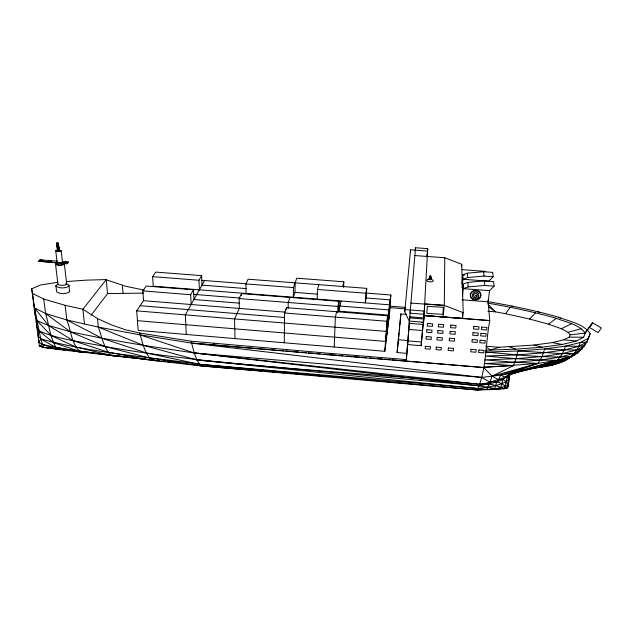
<?xml version="1.0" encoding="UTF-8"?>
<svg xmlns="http://www.w3.org/2000/svg" width="633" height="633" viewBox="0 0 633 633"><rect width="100%" height="100%" fill="white"/><g stroke="black" fill="none" stroke-linecap="round" stroke-linejoin="round"><path stroke-width="0.95" d="M284.288 342.777L284.541 312.979L286.409 307.67L387.554 315.796L385.529 345.586M286.393 309.482L286.409 307.67M57.848 282.263L40.512 285.008L31.65 288.822L33.589 303.112L40.765 338.9L38.898 342.239L42.292 344.399L55.609 347.311L78.452 350.919L151.999 360.312L201.911 365.993L477.322 390.007C486.88 368.422 485.329 343.45 489.76 320.583L423.786 315.558L443.155 316.864L444.303 305.399L444.77 257.734L414.852 255.566M288.165 308.413L288.229 302.479L290.009 297.407M343.6 287.509L343.838 281.788L296.75 278.188L293.451 287.588L293.316 297.233L294.978 292.406L295.113 282.84M33.589 303.112L36.856 327.237L38.953 330.917L38.043 335.941L40.765 338.9C92.489 353.182 146.571 356.498 199.506 364.284L477.322 390.007L499.342 389.295L507.041 388.037L509.43 375.147M317.165 299.116L317.426 289.455L318.842 284.668M487.726 301.585C511.662 305.755 535.494 310.589 558.86 317.275C569.621 321.611 582.985 323.51 590.209 333.52L586.91 342.057L581.846 349.068L578.412 352.217L570.855 356.585L557.364 360.343L538.105 363.389L483.762 367.536L330.054 354.978L330.109 353.388L191.15 341.227L139.766 333.021L126.022 329.959L110.712 324.626L97.474 318.534L82.883 309.244L65.128 305.328L43.724 299.037L32.623 293.506L31.65 288.822M334.224 347.011L335.363 317.101L336.661 311.713M337.674 312.757L337.919 306.443L339.161 301.292L241.458 293.577L239.155 298.57L239.321 308.413L234.582 318.921L234.978 338.592M386.921 334.533L388.251 315.099L338.766 311.135L339.161 301.292M430.772 278.037L430.867 276.051L429.87 275.98L429.783 277.958L430.772 278.037L429.783 277.887M429.791 277.333L430.29 277.317L429.823 276.969M421.57 322.514L423.437 322.664L423.58 320.021M421.546 342.01L407.858 340.87L407.565 344.566L421.127 345.697L423.2 324.468A47.657 0.712 -85.4 0 1 423.635 322.252L427.726 248.627L415.493 247.756L410.097 313.2L424.3 314.332M427.441 251.871L427.481 251.072M366.721 288.355L365.827 293.214L365.288 302.914L366.19 297.985L366.721 288.355L248.096 279.216L245.928 283.901L246.063 293.506M239.67 303.183L193.935 299.512L193.516 289.787L146.152 286.045L142.821 290.903L143.525 300.667L136.696 310.866L138.192 330.386L384.801 351.299L387.554 315.796M386.233 340L387.57 320.409M387.594 329.184L388.923 309.909L338.038 305.866M388.258 323.954L389.572 304.829L153.226 286.179L152.593 276.645L155.718 272.095L201.634 275.632L201.998 285.127L246.245 288.593M388.899 318.834L390.213 299.86L365.771 297.953M366.657 293.119L390.838 295.002L389.532 313.826L384.801 351.299M409.424 321.532L404.748 311.8L404.922 309.545L424.474 311.096L423.437 322.664M410.398 251.871L410.556 249.837L427.599 251.056L427.093 256.753M409.258 323.645L409.456 321.05L423.635 322.252M409.448 321.105L409.796 316.824L423.975 317.964M406.212 361.198L410.358 309.972M415.295 250.177L415.493 247.756M406.433 358.547L409.559 320.385M406.861 353.38L397.105 352.549L400.863 313.897L406.37 314.34M427.726 248.627L427.228 253.92A39.531 0.491 -85.3 0 1 427.022 256.792M421.127 345.697L422.986 324.864M423.153 323.012L423.398 320.235M424.157 311.721L423.817 315.535L462.573 318.415L463.214 312.694L461.718 264.309L444.77 257.734M424.411 308.857L424.838 304.085L444.303 305.399L463.214 312.694M430.701 277.056C433.138 280.372 426.864 279.818 430.1 276.977M429.554 279.295L429.601 277.104M429.712 279.367L429.712 277.515M429.91 279.414L429.878 277.578M430.116 279.438L430.274 277.658L431.097 277.381M430.321 279.446L430.487 277.658M430.519 279.422L430.677 277.642M430.685 279.382L430.851 277.602M430.994 277.207L430.82 279.319A3.125 1.306 4.7 0 1 432.671 281.424A3.125 1.306 4.7 0 1 427.75 281.321A3.125 1.306 4.7 0 1 428.494 279.311M404.748 311.8L410.556 249.837M397.105 352.549L399.099 332.926M399.296 330.964L399.7 327.039M399.898 325.077L400.863 313.897M430.859 276.051L429.87 275.996M461.528 266.066L461.718 264.309M461.821 283.932L462.81 274.864L467.51 273.155L483.636 271.715L492.688 272.388L493.139 276.771L488.676 281.179L462.952 279.248L462.81 274.864L464.772 275.007M462.05 287.477L462.952 279.248L467.7 277.531L483.992 276.091L493.139 276.771M462.406 290.531L463.111 284.082L467.914 282.35L484.387 280.917L493.637 281.606L494.104 286.187L489.546 290.666L488.146 301.83L462.035 299.805M462.446 296.086L463.261 288.664L463.111 284.082M390.838 295.002L386.154 331.399L136.696 310.866M390.181 304.465L385.473 341.409L137.448 320.678M509.336 375.068L508.489 383.313L507.745 384.951L507.951 387.048L507.041 388.037L505.11 387.879M507.951 387.048L509.66 375.155M338.766 311.135L341.155 301.007M342.706 286.504L343.838 281.788M590.209 333.52L586.91 342.057L580.239 342.508L565.578 346.101L544.665 348.949L517.857 350.983L516.006 358.666L513.426 365.637L492.126 376.152L488.003 387.095L486.714 389.485L485.218 389.39L492.933 389.493L505.158 386.415L507.745 384.951L506.297 381.612L507.073 376.88L508.861 374.871M483.826 367.021L513.426 365.637L484.269 363.564L514.795 362.266L540.258 360.09L560.126 357.107L574.044 353.396L581.846 349.068L582.4 347.454M581.846 349.068L576.695 349.962L564.264 349.938L544.665 348.949L542.077 356.553L538.105 363.389L514.795 362.266L484.736 359.9L516.006 358.666L542.077 356.553L562.436 353.625L576.695 349.962L584.694 345.665L585.549 343.26M485.59 350.247L515.816 349.171L542.038 347.193L562.278 344.447L576.157 341.068L583.642 337.239L585.201 333.116C578.53 323.969 566.179 322.371 556.336 318.312C533.761 311.84 510.728 307.124 487.608 303.08M485.661 346.14L499.081 347.256L534.054 345.056L552.308 342.595L563.916 339.794L569.257 337.104L570.198 334.81L585.201 333.116M502.198 388.575L504.129 388.797L506.297 381.612L508.758 379.404L507.073 376.88C498.068 379.373 489.222 383.1 479.79 384.334C354.955 371.167 228.956 368.066 105.118 346.552C82.955 342.026 59.937 339.858 38.953 330.917L53.591 342.73L78.452 350.919L113.07 355.849L148.66 359.584M65.911 283.806L68.942 285.079L69.543 291.876C65.879 294.116 60.396 294.274 56.733 291.971L55.854 285.728L57.896 284.201M69.147 285.633L68.894 286.195C65.199 288.419 59.731 288.569 56.036 286.29L55.854 285.728M63.134 263.059L64.376 264.016L66.671 283.932L65.341 284.937L62.224 285.38L59.146 284.985L57.92 283.995L55.522 264.064L56.891 263.099M64.376 264.016L63.023 264.99L59.866 265.409L56.756 265.029L55.522 264.064M58.442 249.908L61.179 250.731L62.722 264.024C61.164 265.464 56.1 265.591 57.097 262.26M584.694 345.665L578.776 346.314L565.578 346.101L562.436 353.625L557.364 360.343L508.473 373.826L538.105 363.389L500.711 375.132L498.48 379.737L496.81 381.754L494.563 388.709L486.714 389.485L196.934 359.979L143.319 345.341L101.881 338.228L70.247 331.739L48.496 325.497L36.88 320.543L35.306 315.669L32.623 293.506M61.179 250.731C59.866 252.915 52.507 250.652 57.714 249.94M59.257 250.739L57.508 250.747L59.257 250.739L58.473 244.061L57.84 243.816M58.442 244.132L57.935 244.243M56.796 243.207L58.196 243.199L56.812 243.254L57.619 250.874M57.263 243.887L56.748 244.14L58.022 244.291M204.57 280.53L185.327 314.87L186.284 334.461M191.126 304.52L190.683 294.717L193.516 289.787M199.363 289.819L198.984 280.253L201.634 275.632M587.748 338.702L588.643 337.27L588.453 338.283L580.239 342.508C574.281 362.48 550.852 366.602 533.105 368.01L552.831 364.893L555.26 363.627M584.75 333.338L592.789 322.498L584.955 333.48M487.901 311.254L495.536 311.855L505.522 313.715L510.238 307.242M90.978 315.4L107.547 293.601L106.249 279.572L86.104 280.15L66.33 281.574M106.249 279.572L82.883 309.244L84.466 323.969M158.891 360.96L151.999 360.312L108.045 352.193L73.301 340.744L48.496 325.497L34.578 307.915L45.608 313.557L66.853 319.981L98.329 327.103L143.319 345.341L194.181 352.961L479.276 385.845L499.342 389.295L500.743 387.681L502.855 379.404L504.897 377.141L508.608 374.823M508.782 374.989C501.178 382.672 489.269 383.392 479.276 385.845L196.934 359.979L194.181 352.961L191.15 341.227M57.453 261.168L39.966 259.823L38.581 261.223L66.892 263.787L68.142 261.983L62.311 261.54M66.892 263.787L68.142 261.983M505.522 313.715L529.623 319.048L535.645 312.781M529.623 319.048L548.479 324.167L556.336 318.312M559.572 362.717L561.099 361.728M563.18 361.142L561.59 362.147L542.56 365.019L558.812 363.207L540.115 365.795L555.885 364.125L537.686 366.562L552.831 364.893M564.771 360.137L566.361 359.133M568.845 358.151L578.412 352.217L574.044 353.396L562.436 353.625L517.857 350.983L485.733 352.13C514.036 354.266 542.426 358.136 570.855 356.585L554.603 361.214L568.845 358.151L551.849 362.084L566.622 359.615L578.412 352.217L566.622 359.615L548.993 362.986L564.193 360.945L574.424 354.891L571.552 356.45M570.839 356.846L564.193 360.945L545.377 364.133L561.59 362.147L570.839 356.846L567.951 358.128M115.974 355.968L113.07 355.849L76.031 347.113L51.249 335.617L36.88 320.543L36.856 327.237L39.412 346.053L42.292 344.399L57.318 349.392L133.049 357.787M559.643 362.749L562.966 360.897M586.91 342.057L578.776 346.314L564.264 349.938L543.557 352.826L517.026 354.891L485.226 356.07L516.006 358.666L540.258 360.09L557.364 360.343L528.033 369.617L514.036 373.169M548.479 324.167L561.336 328.725L571.686 323.661M557.364 360.343L516.196 372.528L504.897 377.141L500.711 375.132L481.578 377.403L194.181 352.961L139.909 334.841L98.329 327.103L97.474 318.534M511.06 373.905L530.763 368.548M526.814 369.925L531.949 368.01M494.104 286.187L484.759 285.483L468.111 286.915L463.261 288.664L489.546 290.666M203.415 365.478L201.911 365.993L149.348 357.946L105.118 346.552L70.247 331.739L45.608 313.557L43.724 299.037M499.081 347.256L490.567 350.073L486.168 347.066M561.336 328.725L568.078 332.293L581.284 328.63M400.04 360.533L483.762 367.536L492.126 376.152L538.105 363.389M528.033 369.617L536.088 367.409M58.711 349.02L57.318 349.392L43.503 347.359L39.412 346.053L41.248 345.903M536.072 367.385L529.781 369.063L546.398 365.977L531.443 368.541L543.059 366.278L540.511 366.388M500.711 375.132L516.196 372.528M57.999 250.28C53.971 251.61 63.284 251.04 58.418 250.257M477.322 390.007L482.591 389.596M151.516 359.868L154.428 360.193L151.999 360.312C144.538 353.451 142.33 342.398 139.766 333.021M107.547 293.601L143.644 293.095M569.257 337.104L583.642 337.239M117.912 356.047L120.816 356.165M53.955 348.498L55.854 348.704L43.503 347.359L40.765 338.9L55.609 347.311L80.573 352.233L87.307 352.573M60.214 349.59L57.318 349.392C50.149 338.964 49.224 325.449 45.608 313.557M62.137 349.725L65.033 349.922M462.13 269.658L485.519 271.383M410.928 303.072L424.838 304.085M43.899 260.503L39.966 259.823M48.757 260.883L51.669 261.105M65.27 262.149L68.182 262.371M61.805 262.236L67.549 263.067M38.581 261.223L66.853 263.399M55.704 263.716L57.287 263.834M201.618 280.3L246.419 283.782M152.593 276.645L198.984 280.253M245.928 283.901L293.451 287.588M317.426 289.455L365.827 293.214M294.978 292.406L317.196 294.147M424.846 303.872L444.303 305.399M389.271 306.103L405.848 307.409M389.928 307.646L405.595 308.888M193.769 294.377L239.931 298.056M142.821 290.903L190.683 294.717M239.155 298.57L337.919 306.443M443.155 316.864L489.76 320.583L487.98 299.955M409.709 317.901L423.92 319.048M143.525 300.667L285.19 312.132M284.541 312.979L386.842 321.271M409.282 323.336L423.2 324.468M140.146 305.707L284.375 317.481M408.791 329.429L422.567 330.553M330.109 353.388L406.346 359.599M398.22 339.739L407.905 340.546M269.041 349.566L191.229 343.062L139.909 334.841M271.011 349.733L275.941 350.144M278.892 350.397L283.821 350.809M285.792 350.975L291.694 351.465M293.665 351.631L298.594 352.043M301.545 352.288L306.475 352.7M308.445 352.866L313.367 353.277M316.318 353.523L320.258 353.855M324.199 354.187L328.139 354.512M331.099 354.765L336.02 355.176M338.979 355.422L342.912 355.754M346.852 356.078L351.782 356.49M353.752 356.656L359.663 357.154M361.633 357.313L366.554 357.732M369.506 357.977L374.435 358.389M377.387 358.634L382.316 359.046M384.286 359.212L390.197 359.702M392.159 359.868L398.07 360.367M255.075 370.447L201.911 365.993L199.506 364.284L146.46 352.992L101.881 338.228L66.853 319.981L65.128 305.328M257.045 370.614L261.967 371.025M264.918 371.27L269.848 371.682M271.81 371.848L276.74 372.259M279.691 372.505L284.613 372.916M287.564 373.169L291.504 373.494M295.445 373.826L299.385 374.158M302.337 374.404L306.277 374.728M310.21 375.06L313.169 375.306M318.09 375.717L321.042 375.97M324.982 376.295L327.934 376.548M332.855 376.959L334.825 377.118M347.628 378.194L349.598 378.36M330.054 354.978L191.229 343.062L481.578 377.403L490.108 382.142C496.589 380.488 502.744 383.25 507.041 388.037M160.853 361.15L164.794 361.514M167.745 361.799L170.696 362.076M173.656 362.353L176.607 362.63M157.356 360.486L159.302 360.683M163.203 361.079L165.158 361.277M563.916 339.794L576.157 341.068M151.54 359.892L154.428 360.193M43.503 347.359L52.056 348.292M194.181 352.961L479.79 384.334C488.367 382.546 496.391 385.584 504.129 388.797M134.987 358.001L137.907 358.333M139.846 358.555L143.738 358.99M145.685 359.212L148.597 359.536M57.144 244.291L57.302 243.396M144.063 290.112L125.88 286.298L106.273 279.818M497.419 388.978L499.342 389.295M552.308 342.595L562.278 344.447M491.073 389.05L492.933 389.493M534.054 345.056L542.038 347.193M39.412 346.053L44.381 347.754M509.533 346.892L515.816 349.171M511.717 305.984L513.561 306.673M537.559 311.602L539.3 312.417M492.126 376.152L498.48 379.737L502.855 379.404L506.297 381.612C497.704 386.122 487.829 387.056 478.382 388.488L199.506 364.284L196.934 359.979M80.573 352.233C71.505 344.574 71.031 330.513 66.853 319.981M558.86 317.275L560.506 318.312M488.415 306.673L495.536 311.855L488.027 304.283M62.382 263.597L62.722 264.024M66.117 283.228L66.671 283.932M110.688 355.263C103.685 347.517 101.778 336.661 98.329 327.103M568.078 332.293L570.198 334.81M69.59 290.745L69.796 291.307M55.696 250.541L57.049 261.872M58.347 244.196L59.13 250.866M58.109 243.096L58.988 250.921M57.999 243.048L58.276 245.746M58.497 247.653L58.837 250.518M57.832 243.373L58.806 250.969M58.592 250.992L57.666 243.396M57.484 243.404L58.363 251M57.16 243.025L58.141 250.992M57.01 243.056L57.935 250.969M56.899 243.096L57.753 250.929M56.756 244.006L57.532 250.81M58.363 243.934L59.225 250.803M122.351 285.261L123.008 293.142M483.636 271.715L483.992 276.091M484.387 280.917L484.759 285.483M509.256 375.124L509.383 377.039M467.51 273.155L467.7 277.531M467.914 282.35L468.111 286.915M213.97 343.221L214.025 345.017M462.43 313.517L462.573 318.415M241.458 293.577L241.489 295.524M430.851 278.647A1.408 0.586 4.7 0 1 431.192 279.564A1.408 0.586 4.7 0 1 429.039 279.398A1.408 0.586 4.7 0 1 429.451 278.544M473.729 294.962L474.077 296.632A1.772 1.567 -4 0 0 475.027 297.217L475.881 297.273A3.03 2.682 -4.1 0 0 477.124 296.885L477.219 296.117L475.628 295.991L475.747 294.962L478.746 295.2L478.453 297.621L477.116 298.183A4.629 4.099 -4.2 0 1 474.885 298.27C469.726 297.439 473.342 289.558 477.646 292.422A2.342 2.073 -4.2 0 1 478.548 293.269L478.793 294.044L477.385 294.171L476.491 293.19L475.114 293.15A1.733 1.527 -4.1 0 0 474.172 293.752L473.729 294.962M427.394 306.285L426.761 313.288L442.744 314.379L443.44 307.369L427.394 306.285M425.336 346.283L425.107 348.767L430.211 349.179L430.448 346.694L425.336 346.283M426.231 336.55L425.993 339.074L431.128 339.478L431.374 336.962L426.231 336.55M426.856 329.706L426.626 332.238L431.777 332.642L432.022 330.109L426.856 329.706M427.433 323.447L427.196 326.003L432.371 326.399L432.616 323.843L427.433 323.447M436.272 347.129L436.026 349.622L441.146 350.033L441.399 347.541L436.272 347.129M437.229 337.397L436.984 339.913L442.135 340.317L442.388 337.8L437.229 337.397M437.901 330.537L437.656 333.077L442.823 333.48L443.076 330.94L437.901 330.537M438.519 324.27L438.265 326.834L443.456 327.229L443.717 324.674L438.519 324.27M448.417 347.984L448.156 350.476L453.291 350.88L453.56 348.387L448.417 347.984M449.446 338.236L449.177 340.752L454.344 341.163L454.621 338.639L449.446 338.236M450.166 331.375L449.905 333.915L455.087 334.319L455.364 331.779L450.166 331.375M450.831 325.101L450.561 327.657L455.768 328.06L456.045 325.504L450.831 325.101M471.079 349.313L470.778 351.813L475.937 352.225L476.245 349.725L471.079 349.313M472.234 339.549L471.933 342.073L477.124 342.485L477.432 339.953L472.234 339.549M473.049 332.673L472.748 335.221L477.962 335.625L478.271 333.077L473.049 332.673M473.8 326.383L473.492 328.954L478.73 329.358L479.039 326.786L473.8 326.383M478.888 349.978L478.58 352.478L483.754 352.89L484.071 350.397L478.888 349.978M480.099 340.206L479.782 342.738L484.989 343.149L485.305 340.617L480.099 340.206M480.945 333.33L480.629 335.878L485.859 336.281L486.176 333.733L480.945 333.33M481.721 327.039L481.404 329.603L486.65 330.015L486.975 327.443L481.721 327.039M592.417 323.392L589.37 327.419L598.122 332.586L601.35 327.989L592.63 322.87L592.417 323.392M472.74 299.227A5.428 4.803 -4.1 0 0 481.04 295.184A5.428 4.803 -4.1 0 0 473.057 290.903A5.428 4.803 -4.1 0 0 472.74 299.227M472.938 298.95A5.064 4.478 -4.1 0 0 480.669 295.176A5.064 4.478 -4.1 0 0 473.231 291.196A5.064 4.478 -4.1 0 0 472.938 298.95"/></g></svg>
